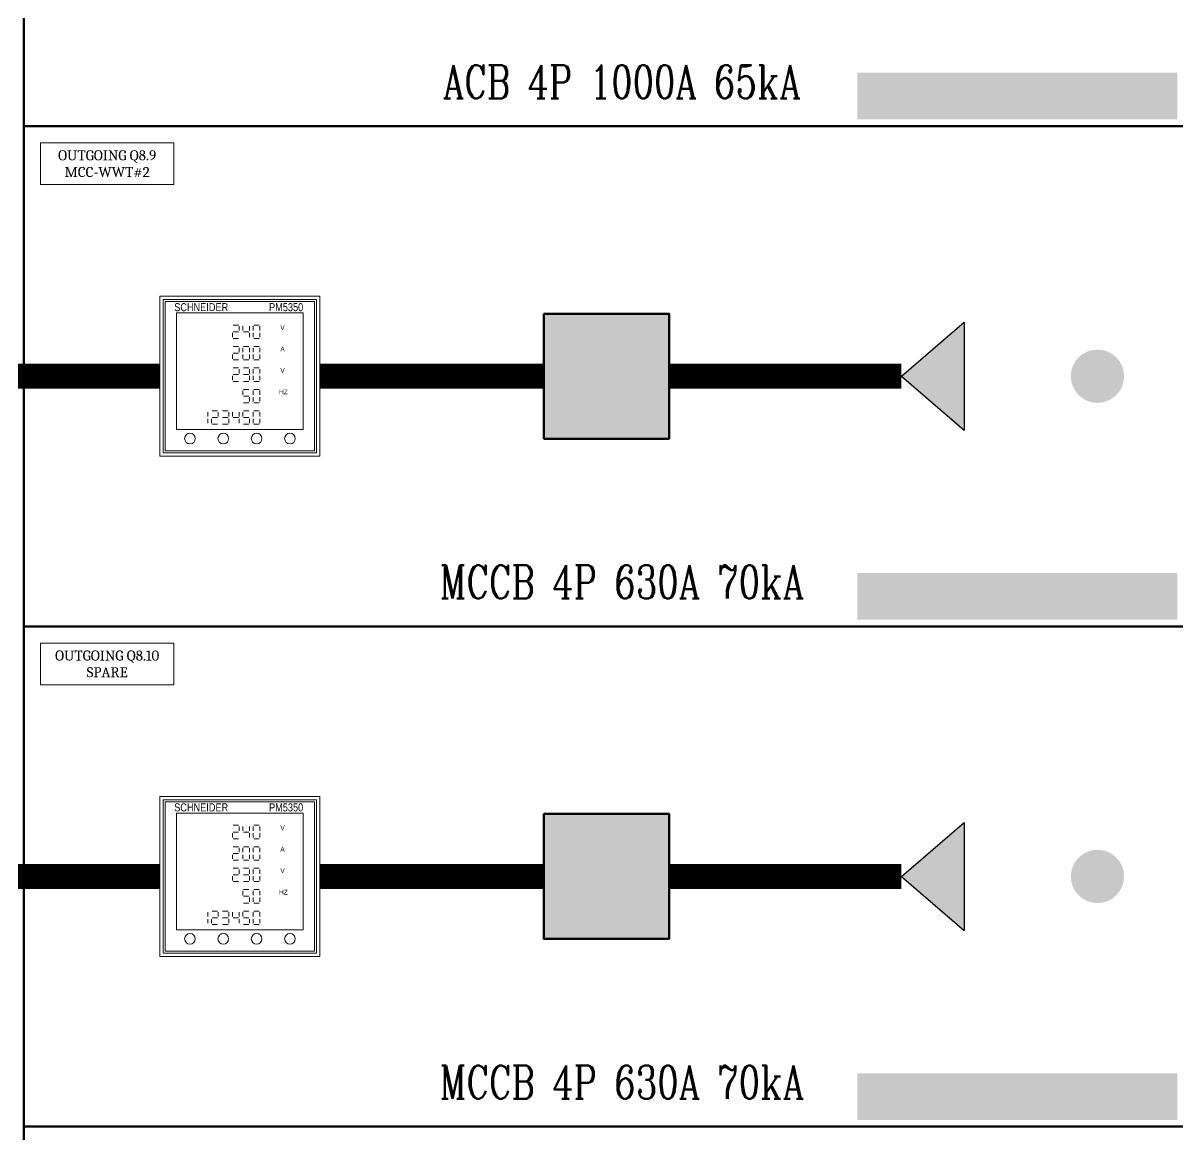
# Model space of a CAD drawing. Header units: millimetres. Extents: x -116965 to 323937, y 291661 to 566926.
# Drawn here: x -44132 to -43440, y 328935 to 329601 of the extents above; entities that cross this region are included whole.
import ezdxf
from ezdxf.enums import TextEntityAlignment as Align

# ---------------------------------------------------------------- set-up
doc = ezdxf.new("R2010")
doc.units = ezdxf.units.MM
doc.layers.get('0').update_dxf_attribs({"lineweight": 18})
doc.layers.add('BASE', color=7, linetype='Continuous', lineweight=15)
doc.layers.add('hw_Text', color=7, linetype='Continuous', lineweight=13)
doc.layers.add('C00-00-00', color=7, linetype='Continuous')
doc.layers.add('C32-AD-3C', color=7, linetype='Continuous', true_color=0x32ad3c)
doc.layers.add('C49-50-57', color=7, linetype='Continuous', true_color=0x495057)
doc.styles.add('hw_Block', font='complex.shx', dxfattribs={"width": 0.75})
doc.styles.add('hw_Block.', font='Cambria.ttf')
doc.styles.add('VnArial', font='')
doc.styles.get('VnArial').set_extended_font_data('.VnArial NarrowH')

# ---------------------------------------------------------------- blocks, each defined once
blk = doc.blocks.new('1232')
at = {"color": 7, "linetype": 'Continuous', "lineweight": 13}
for p, q in [((43.84, 78.67), (47.07, 78.67)), ((47.48, 77.94), (47.48, 75.37)), ((49.66, 77.94), (49.66, 75.37)), ((53.72, 77.94), (53.72, 75.37)), ((55.9, 77.94), (55.9, 75.37)), ((56.31, 78.67), (59.54, 78.67)), ((59.95, 77.94), (59.95, 75.37)), ((43.43, 71.35), (43.43, 73.92)), ((43.84, 74.65), (47.07, 74.65)), ((43.84, 70.62), (47.07, 70.62)), ((50.08, 74.65), (53.3, 74.65)), ((53.72, 71.35), (53.72, 73.92)), ((55.9, 71.35), (55.9, 73.92)), ((56.31, 70.62), (59.54, 70.62)), ((59.95, 71.35), (59.95, 73.92)), ((43.84, 65.82), (47.07, 65.82)), ((47.48, 65.09), (47.48, 62.52)), ((49.66, 65.09), (49.66, 62.52)), ((50.08, 65.82), (53.3, 65.82)), ((53.72, 65.09), (53.72, 62.52)), ((55.9, 65.09), (55.9, 62.52)), ((56.31, 65.82), (59.54, 65.82)), ((59.95, 65.09), (59.95, 62.52)), ((43.43, 58.49), (43.43, 61.06)), ((43.84, 61.79), (47.07, 61.79)), ((43.84, 57.77), (47.07, 57.77)), ((49.66, 58.49), (49.66, 61.06)), ((50.08, 57.77), (53.3, 57.77)), ((53.72, 58.49), (53.72, 61.06)), ((55.9, 58.49), (55.9, 61.06)), ((56.31, 57.77), (59.54, 57.77)), ((59.95, 58.49), (59.95, 61.06)), ((43.84, 52.96), (47.07, 52.96)), ((43.84, 48.94), (47.07, 48.94)), ((47.48, 52.23), (47.48, 49.66)), ((50.08, 52.96), (53.3, 52.96)), ((50.08, 48.94), (53.3, 48.94)), ((53.72, 52.23), (53.72, 49.66)), ((55.9, 52.23), (55.9, 49.66)), ((56.31, 52.96), (59.54, 52.96)), ((59.95, 52.23), (59.95, 49.66)), ((43.43, 45.64), (43.43, 48.21)), ((43.84, 44.91), (47.07, 44.91)), ((50.08, 44.91), (53.3, 44.91)), ((53.72, 45.64), (53.72, 48.21)), ((55.9, 45.64), (55.9, 48.21)), ((56.31, 44.91), (59.54, 44.91)), ((59.95, 45.64), (59.95, 48.21)), ((49.66, 39.38), (49.66, 36.81)), ((50.08, 40.1), (53.3, 40.1)), ((50.08, 36.08), (53.3, 36.08)), ((53.72, 32.78), (53.72, 35.35)), ((55.9, 39.38), (55.9, 36.81)), ((55.9, 32.78), (55.9, 35.35)), ((56.31, 40.1), (59.54, 40.1)), ((59.95, 39.38), (59.95, 36.81)), ((59.95, 32.78), (59.95, 35.35)), ((50.08, 32.06), (53.3, 32.06)), ((56.31, 32.06), (59.54, 32.06)), ((28.79, 26.5), (28.79, 23.93)), ((28.79, 19.91), (28.79, 22.47)), ((30.97, 19.91), (30.97, 22.47)), ((31.38, 27.23), (34.61, 27.23)), ((31.38, 23.2), (34.61, 23.2)), ((35.02, 26.5), (35.02, 23.93)), ((37.61, 27.23), (40.84, 27.23)), ((37.61, 23.2), (40.84, 23.2)), ((41.25, 26.5), (41.25, 23.93)), ((41.25, 19.91), (41.25, 22.47)), ((43.43, 26.5), (43.43, 23.93)), ((43.84, 23.2), (47.07, 23.2)), ((47.48, 26.5), (47.48, 23.93)), ((47.48, 19.91), (47.48, 22.47)), ((49.66, 26.5), (49.66, 23.93)), ((50.08, 27.23), (53.3, 27.23)), ((50.08, 23.2), (53.3, 23.2)), ((53.72, 19.91), (53.72, 22.47)), ((55.9, 26.5), (55.9, 23.93)), ((55.9, 19.91), (55.9, 22.47)), ((56.31, 27.23), (59.54, 27.23)), ((59.95, 26.5), (59.95, 23.93)), ((59.95, 19.91), (59.95, 22.47)), ((31.38, 19.18), (34.61, 19.18)), ((37.61, 19.18), (40.84, 19.18)), ((50.08, 19.18), (53.3, 19.18)), ((56.31, 19.18), (59.54, 19.18))]:
    blk.add_line(p, q, dxfattribs=at)
at = {"layer": 'BASE', "lineweight": 13}
for points in [[(96, 0), (0, 0), (0, 96), (96, 96)], [(3.2, 3.2), (92.8, 3.2), (92.8, 92.8), (3.2, 92.8)], [(10, 16.06), (86, 16.06), (86, 86), (10, 86)]]:
    blk.add_lwpolyline(points, close=True, dxfattribs=at)
at = {"layer": 'BASE', "color": 3, "lineweight": 13}
blk.add_lwpolyline([(2, 2), (94, 2), (94, 94), (2, 94)], close=True, dxfattribs=at)
at = {"layer": 'BASE', "lineweight": 13}
for centre in [(18, 10.61), (38, 10.61), (58, 10.61), (78, 10.61)]:
    blk.add_circle(centre, 3.2, dxfattribs=at)
at = {"layer": 'hw_Text', "lineweight": 13, "style": 'VnArial'}
for s, height, p in [('Schneider', 4.8, (24.76, 89.41)), ('V', 2.88, (73.53, 77.14)), ('A', 2.88, (73.53, 64.28)), ('V', 2.88, (73.53, 51.43)), ('Hz', 2.88, (74.05, 38.57))]:
    blk.add_text(s, height=height, rotation=360, dxfattribs=at).set_placement(p, align=Align.MIDDLE_CENTER)
at = {"layer": 'hw_Text', "color": 1, "lineweight": 13, "style": 'VnArial'}
blk.add_text('PM5350', height=4.8, rotation=360, dxfattribs=at).set_placement((75.69, 89.41), align=Align.MIDDLE_CENTER)
blk = doc.blocks.new('Load Outgoingx')
at = {"color": 0, "lineweight": 5, "ltscale": 0.7}
blk.add_lwpolyline([(10, -10), (10, -35), (90, -35), (90, -10)], close=True, dxfattribs=at)
at = {"color": 0, "lineweight": 5, "style": 'hw_Block.'}
for tag, p in [('LINE1', (50, -17.5)), ('LINE2', (50, -27.5))]:
    blk.add_attdef(tag, text='', height=6, dxfattribs=at).set_placement(p, align=Align.MIDDLE_CENTER)

msp = doc.modelspace()

# ---------------------------------------------------------------- hatches: boundary and pattern name
at = {"lineweight": -3, "ltscale": 5}
h = msp.add_hatch(color=1, dxfattribs=at)
h.dxf.hatch_style = 1
h.paths.add_polyline_path([(-43567.991772, 329357.328457), (-43567.991772, 329422.077141), (-43605.558173, 329389.702799)])
h = msp.add_hatch(color=1, dxfattribs=at)
h.dxf.hatch_style = 1
h.paths.add_polyline_path([(-43567.991772, 329057.370332), (-43567.991772, 329122.119016), (-43605.558173, 329089.744674)])
at = {"layer": 'C00-00-00'}
h = msp.add_hatch(color=256, dxfattribs=at)
h.dxf.hatch_style = 2
h.paths.add_polyline_path([(-43631.988258, 329571.677392), (-43440.015058, 329571.677392), (-43440.015058, 329543.681302), (-43631.988258, 329543.681302)])
h = msp.add_hatch(color=256, dxfattribs=at)
edge = h.paths.add_edge_path()
edge.add_arc((-43782.450224, 329389.702799), 27.496163, 0, 360)
h = msp.add_hatch(color=256, dxfattribs=at)
edge = h.paths.add_edge_path()
edge.add_arc((-43488.008358, 329389.702799), 15.997765, 0, 360)
h = msp.add_hatch(color=256, dxfattribs=at)
h.dxf.hatch_style = 2
h.paths.add_polyline_path([(-43814.945686, 329397.201752), (-43749.954762, 329397.201752), (-43749.954762, 329382.203846), (-43814.945686, 329382.203846)])
h = msp.add_hatch(color=256, dxfattribs=at)
h.dxf.hatch_style = 2
h.paths.add_polyline_path([(-43631.988258, 329271.719267), (-43440.015058, 329271.719267), (-43440.015058, 329243.723177), (-43631.988258, 329243.723177)])
h = msp.add_hatch(color=256, dxfattribs=at)
edge = h.paths.add_edge_path()
edge.add_arc((-43782.450224, 329089.744674), 27.496163, 0, 360)
h = msp.add_hatch(color=256, dxfattribs=at)
edge = h.paths.add_edge_path()
edge.add_arc((-43488.008358, 329089.744674), 15.997765, 0, 360)
h = msp.add_hatch(color=256, dxfattribs=at)
h.dxf.hatch_style = 2
h.paths.add_polyline_path([(-43814.945686, 329097.243627), (-43749.954762, 329097.243627), (-43749.954762, 329082.245721), (-43814.945686, 329082.245721)])
h = msp.add_hatch(color=256, dxfattribs=at)
h.dxf.hatch_style = 2
h.paths.add_polyline_path([(-43631.988258, 328971.761142), (-43440.015058, 328971.761142), (-43440.015058, 328943.765052), (-43631.988258, 328943.765052)])
at = {"layer": 'C32-AD-3C'}
h = msp.add_hatch(color=256, dxfattribs=at)
h.dxf.hatch_style = 2
h.paths.add_polyline_path([(-43804.947083, 329377.204542), (-43789.949177, 329377.204542), (-43789.949177, 329352.208033), (-43804.947083, 329352.208033)])
h = msp.add_hatch(color=256, dxfattribs=at)
h.dxf.hatch_style = 2
h.paths.add_polyline_path([(-43804.947083, 329077.246417), (-43789.949177, 329077.246417), (-43789.949177, 329052.249908), (-43804.947083, 329052.249908)])
at = {"layer": 'C49-50-57'}
h = msp.add_hatch(color=256, dxfattribs=at)
h.dxf.hatch_style = 2
h.paths.add_polyline_path([(-43819.94499, 329427.197564), (-43744.955458, 329427.197564), (-43744.955458, 329352.208033), (-43819.94499, 329352.208033)])
h = msp.add_hatch(color=256, dxfattribs=at)
h.dxf.hatch_style = 2
h.paths.add_polyline_path([(-43819.94499, 329127.239439), (-43744.955458, 329127.239439), (-43744.955458, 329052.249908), (-43819.94499, 329052.249908)])

# ---------------------------------------------------------------- linework, layer by layer
at = {"lineweight": -3, "ltscale": 5}
for p, q in [((-43605.558173, 329389.702799), (-43567.991772, 329422.077141)), ((-43567.991772, 329422.077141), (-43567.991772, 329357.328457)), ((-43605.558173, 329389.702799), (-43567.991772, 329357.328457)), ((-43605.558173, 329089.744674), (-43567.991772, 329122.119016)), ((-43567.991772, 329122.119016), (-43567.991772, 329057.370332)), ((-43605.558173, 329089.744674), (-43567.991772, 329057.370332))]:
    msp.add_line(p, q, dxfattribs=at)
at = {"color": 1, "lineweight": -3, "ltscale": 5, "const_width": 15}
for points in [[(-44050.279914, 329389.702799), (-44226.557794, 329389.702799)], [(-43819.94499, 329389.702799), (-43954.279914, 329389.702799)], [(-43744.955458, 329389.702799), (-43605.558173, 329389.702799)], [(-44050.279914, 329089.744674), (-44226.557794, 329089.744674)], [(-43819.94499, 329089.744674), (-43954.279914, 329089.744674)], [(-43744.955458, 329089.744674), (-43605.558173, 329089.744674)]]:
    msp.add_lwpolyline(points, dxfattribs=at)
at = {"layer": 'C00-00-00', "lineweight": 211}
msp.add_lwpolyline([(-44131.918468, 330439.556236), (-43432.016177, 330439.556236), (-43432.016177, 328239.863317), (-44131.918468, 328239.863317)], close=True, dxfattribs=at)
at = {"layer": 'C00-00-00', "lineweight": 100}
for points in [[(-44331.890552, 330339.570192), (-44131.918468, 330339.570192), (-44131.918468, 328339.849361), (-44331.890552, 328339.849361)], [(-44131.918468, 330139.598111), (-43432.016177, 330139.598111), (-43432.016177, 329539.681861), (-44131.918468, 329539.681861)], [(-44131.918468, 329539.681861), (-43432.016177, 329539.681861), (-43432.016177, 329239.723736), (-44131.918468, 329239.723736)], [(-44131.918468, 329239.723736), (-43432.016177, 329239.723736), (-43432.016177, 328939.765611), (-44131.918468, 328939.765611)], [(-44131.918468, 328939.765611), (-43432.016177, 328939.765611), (-43432.016177, 328739.793527), (-44131.918468, 328739.793527)]]:
    msp.add_lwpolyline(points, close=True, dxfattribs=at)
at = {"layer": 'C00-00-00', "lineweight": 50}
for points in [[(-43819.94499, 329427.197564), (-43744.955458, 329427.197564), (-43744.955458, 329352.208033), (-43819.94499, 329352.208033)], [(-43819.94499, 329127.239439), (-43744.955458, 329127.239439), (-43744.955458, 329052.249908), (-43819.94499, 329052.249908)]]:
    msp.add_lwpolyline(points, close=True, dxfattribs=at)

# ---------------------------------------------------------------- block references
at = {"lineweight": -3}
for p, values in [((-44131.918468, 329539.681861), {'LINE2': 'MCC-WWT#2', 'LINE1': 'OUTGOING Q8.9'}), ((-44131.918468, 329239.723736), {'LINE2': 'SPARE', 'LINE1': 'OUTGOING Q8.10'})]:
    msp.add_blockref('Load Outgoingx', p, dxfattribs=at).add_auto_attribs(values)
for p in [(-44050.279914, 329341.702799), (-44050.279914, 329041.744674)]:
    msp.add_blockref('1232', p)

# ---------------------------------------------------------------- texts
at = {"color": 2, "char_height": 20, "attachment_point": 5, "style": 'hw_Block'}
for s, insert in [('ACB 4P 1000A 65kA', (-43773.246832, 329566.291047)), ('MCCB 4P 630A 70kA', (-43773.246832, 329266.332922)), ('MCCB 4P 630A 70kA', (-43773.246832, 328966.374797))]:
    msp.add_mtext_dynamic_manual_height_columns(s, width=280.32785492, gutter_width=12.5, heights=[0], dxfattribs=dict(at, insert=insert))

doc.saveas('drawing.dxf')
